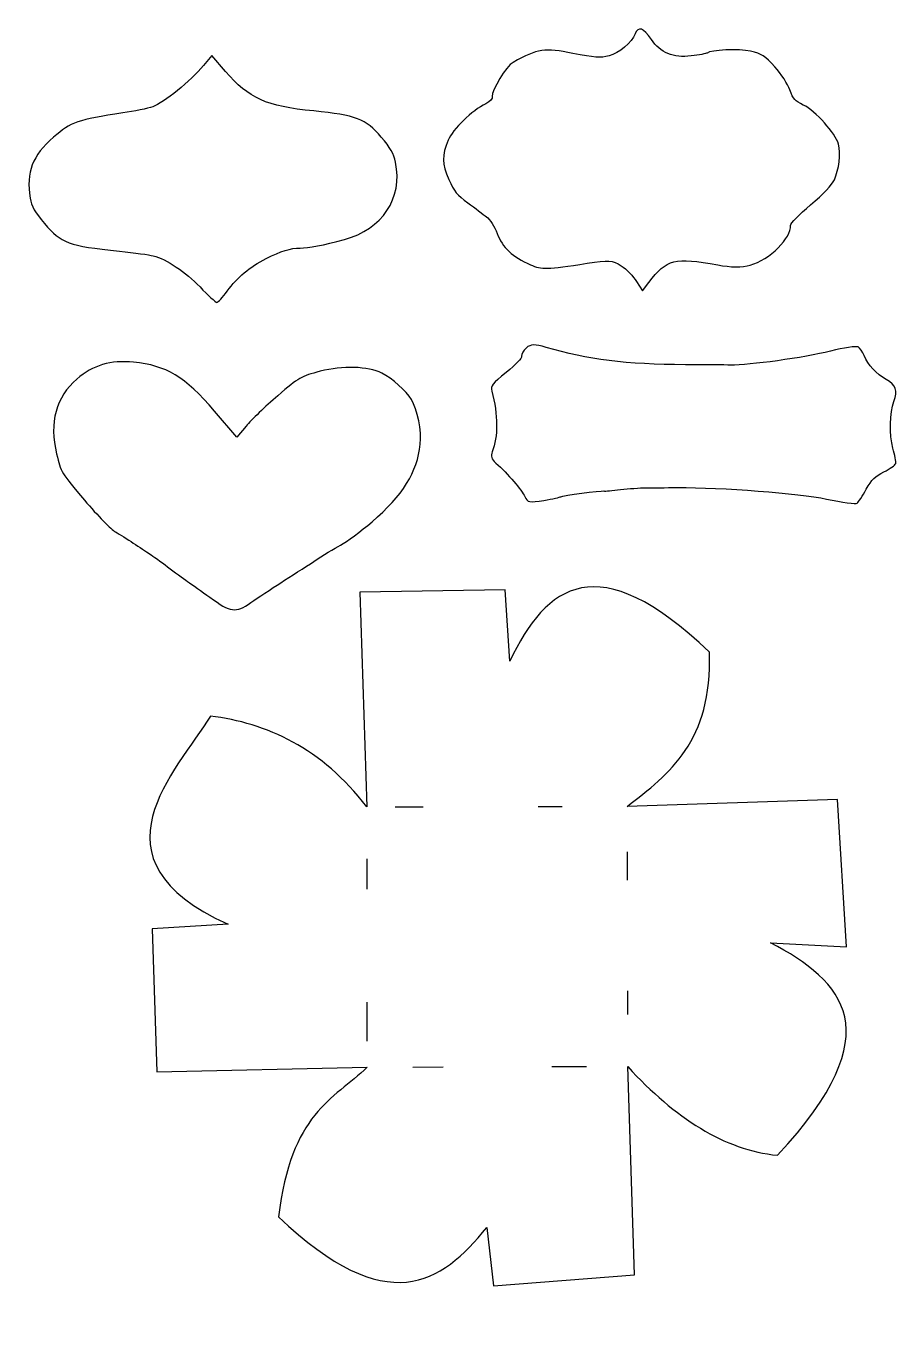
# Model space of a CAD drawing. Header units: centimetres. Extents: x -8.8 to -0.2, y -0.8 to 11.9.
import ezdxf

# ---------------------------------------------------------------- set-up
doc = ezdxf.new("R2010")
doc.units = ezdxf.units.CM
doc.header["$MEASUREMENT"] = 0
doc.layers.add('Layer 1', color=7, linetype='Continuous')

msp = doc.modelspace()

# ---------------------------------------------------------------- linework, layer by layer
at = {"layer": 'Layer 1', "color": 1}
for points, knots in [([(-1.6655, 9.58283), (-1.74435, 9.56064), (-1.86113, 9.56133), (-1.98544, 9.5847), (-1.98544, 9.5847), (-2.40804, 9.66416), (-2.48898, 9.64373), (-2.66375, 9.41343), (-2.66375, 9.41343), (-2.66375, 9.41343), (-2.72674, 9.33042), (-2.72674, 9.33042), (-2.72674, 9.33042), (-2.72674, 9.33042), (-2.78411, 9.4223), (-2.78411, 9.4223), (-2.78411, 9.4223), (-2.81575, 9.47298), (-2.88424, 9.54233), (-2.93685, 9.57697), (-2.93685, 9.57697), (-3.02114, 9.63247), (-3.05998, 9.63539), (-3.27098, 9.60206), (-3.27098, 9.60206), (-3.67192, 9.53874), (-3.71557, 9.53755), (-3.83022, 9.58686), (-3.83022, 9.58686), (-4.00462, 9.66185), (-4.10575, 9.75709), (-4.15797, 9.89553), (-4.15797, 9.89553), (-4.18327, 9.96261), (-4.22923, 10.03516), (-4.26175, 10.05936), (-4.26175, 10.05936), (-4.29386, 10.08324), (-4.37663, 10.14467), (-4.44569, 10.19587), (-4.44569, 10.19587), (-4.55393, 10.27611), (-4.57981, 10.30811), (-4.63327, 10.42779), (-4.63327, 10.42779), (-4.70081, 10.57896), (-4.70246, 10.66345), (-4.64086, 10.81528), (-4.64086, 10.81528), (-4.59834, 10.92007), (-4.40295, 11.10887), (-4.27005, 11.1736), (-4.27005, 11.1736), (-4.22228, 11.19686), (-4.20161, 11.22009), (-4.20603, 11.24554), (-4.20603, 11.24554), (-4.21557, 11.30048), (-4.06596, 11.5461), (-4.00145, 11.58141), (-4.00145, 11.58141), (-3.75476, 11.71643), (-3.6919, 11.72579), (-3.41098, 11.66939), (-3.41098, 11.66939), (-3.20039, 11.62711), (-3.14282, 11.6232), (-3.05532, 11.64526), (-3.05532, 11.64526), (-2.96206, 11.66877), (-2.82931, 11.78108), (-2.79954, 11.86166), (-2.79954, 11.86166), (-2.77037, 11.94063), (-2.71618, 11.92185), (-2.63868, 11.80593), (-2.63868, 11.80593), (-2.55241, 11.67689), (-2.42139, 11.62258), (-2.24799, 11.64399), (-2.24799, 11.64399), (-2.16858, 11.6538), (-2.09791, 11.66687), (-2.09095, 11.67305), (-2.09095, 11.67305), (-2.05557, 11.70443), (-1.77617, 11.71603), (-1.66266, 11.69085), (-1.66266, 11.69085), (-1.55172, 11.66623), (-1.51709, 11.64406), (-1.42196, 11.53679), (-1.42196, 11.53679), (-1.36084, 11.46788), (-1.29425, 11.36533), (-1.27398, 11.3089), (-1.27398, 11.3089), (-1.24089, 11.21681), (-1.22745, 11.20165), (-1.14252, 11.16068), (-1.14252, 11.16068), (-1.02379, 11.10339), (-0.82339, 10.88046), (-0.79712, 10.77644), (-0.79712, 10.77644), (-0.77309, 10.68127), (-0.7906, 10.52565), (-0.83685, 10.42342), (-0.83685, 10.42342), (-0.8588, 10.37489), (-0.94364, 10.28574), (-1.07193, 10.1764), (-1.07193, 10.1764), (-1.18232, 10.08231), (-1.27116, 9.99183), (-1.26934, 9.97534), (-1.26934, 9.97534), (-1.25587, 9.85335), (-1.47471, 9.63652), (-1.6655, 9.58283)], [0, 0, 0, 0, 0.03225806, 0.03225806, 0.03225806, 0.03225806, 0.06451613, 0.06451613, 0.06451613, 0.06451613, 0.09677419, 0.09677419, 0.09677419, 0.09677419, 0.12903226, 0.12903226, 0.12903226, 0.12903226, 0.16129032, 0.16129032, 0.16129032, 0.16129032, 0.19354839, 0.19354839, 0.19354839, 0.19354839, 0.22580645, 0.22580645, 0.22580645, 0.22580645, 0.25806452, 0.25806452, 0.25806452, 0.25806452, 0.29032258, 0.29032258, 0.29032258, 0.29032258, 0.32258065, 0.32258065, 0.32258065, 0.32258065, 0.35483871, 0.35483871, 0.35483871, 0.35483871, 0.38709677, 0.38709677, 0.38709677, 0.38709677, 0.41935484, 0.41935484, 0.41935484, 0.41935484, 0.4516129, 0.4516129, 0.4516129, 0.4516129, 0.48387097, 0.48387097, 0.48387097, 0.48387097, 0.51612903, 0.51612903, 0.51612903, 0.51612903, 0.5483871, 0.5483871, 0.5483871, 0.5483871, 0.58064516, 0.58064516, 0.58064516, 0.58064516, 0.61290323, 0.61290323, 0.61290323, 0.61290323, 0.64516129, 0.64516129, 0.64516129, 0.64516129, 0.67741935, 0.67741935, 0.67741935, 0.67741935, 0.70967742, 0.70967742, 0.70967742, 0.70967742, 0.74193548, 0.74193548, 0.74193548, 0.74193548, 0.77419355, 0.77419355, 0.77419355, 0.77419355, 0.80645161, 0.80645161, 0.80645161, 0.80645161, 0.83870968, 0.83870968, 0.83870968, 0.83870968, 0.87096774, 0.87096774, 0.87096774, 0.87096774, 0.90322581, 0.90322581, 0.90322581, 0.90322581, 0.93548387, 0.93548387, 0.93548387, 0.93548387, 1, 1, 1, 1]), ([(-8.75712, 10.24421), (-8.79894, 10.49768), (-8.73534, 10.66336), (-8.52713, 10.84325), (-8.52713, 10.84325), (-8.35267, 10.994), (-8.28963, 11.01605), (-7.84286, 11.08256), (-7.84286, 11.08256), (-7.73223, 11.09903), (-7.60011, 11.12671), (-7.54927, 11.14406), (-7.54927, 11.14406), (-7.44562, 11.17945), (-7.17353, 11.40087), (-7.04989, 11.55043), (-7.04989, 11.55043), (-7.04989, 11.55043), (-6.96866, 11.64869), (-6.96866, 11.64869), (-6.96866, 11.64869), (-6.96866, 11.64869), (-6.8335, 11.49234), (-6.8335, 11.49234), (-6.8335, 11.49234), (-6.60194, 11.22444), (-6.43286, 11.14858), (-5.96456, 11.10242), (-5.96456, 11.10242), (-5.55149, 11.06171), (-5.45282, 11.02356), (-5.29917, 10.8451), (-5.29917, 10.8451), (-5.21065, 10.74229), (-5.17478, 10.67902), (-5.15807, 10.5962), (-5.15807, 10.5962), (-5.08643, 10.24111), (-5.28742, 9.93771), (-5.66175, 9.83591), (-5.66175, 9.83591), (-5.86981, 9.77933), (-6.01625, 9.75089), (-6.09719, 9.75134), (-6.09719, 9.75134), (-6.19282, 9.75187), (-6.28869, 9.72248), (-6.43149, 9.64885), (-6.43149, 9.64885), (-6.59996, 9.56199), (-6.7117, 9.46813), (-6.81622, 9.32571), (-6.81622, 9.32571), (-6.86104, 9.26464), (-6.90739, 9.2154), (-6.91923, 9.21628), (-6.91923, 9.21628), (-6.93107, 9.21717), (-7.00521, 9.28563), (-7.08399, 9.36843), (-7.08399, 9.36843), (-7.22284, 9.51437), (-7.41575, 9.64278), (-7.5458, 9.67584), (-7.5458, 9.67584), (-7.58067, 9.6847), (-7.72943, 9.70477), (-7.87636, 9.72042), (-7.87636, 9.72042), (-8.38456, 9.77456), (-8.44746, 9.79772), (-8.6149, 9.9924), (-8.6149, 9.9924), (-8.71159, 10.10482), (-8.74341, 10.16116), (-8.75712, 10.24421)], [0, 0, 0, 0, 0.05, 0.05, 0.05, 0.05, 0.1, 0.1, 0.1, 0.1, 0.15, 0.15, 0.15, 0.15, 0.2, 0.2, 0.2, 0.2, 0.25, 0.25, 0.25, 0.25, 0.3, 0.3, 0.3, 0.3, 0.35, 0.35, 0.35, 0.35, 0.4, 0.4, 0.4, 0.4, 0.45, 0.45, 0.45, 0.45, 0.5, 0.5, 0.5, 0.5, 0.55, 0.55, 0.55, 0.55, 0.6, 0.6, 0.6, 0.6, 0.65, 0.65, 0.65, 0.65, 0.7, 0.7, 0.7, 0.7, 0.75, 0.75, 0.75, 0.75, 0.8, 0.8, 0.8, 0.8, 0.85, 0.85, 0.85, 0.85, 0.9, 0.9, 0.9, 0.9, 1, 1, 1, 1]), ([(-0.91459, 7.27812), (-1.18582, 7.33521), (-1.94601, 7.39388), (-2.3796, 7.39119), (-2.3796, 7.39119), (-2.49428, 7.39047), (-2.63556, 7.38956), (-2.69355, 7.38915), (-2.69355, 7.38915), (-2.75154, 7.38874), (-2.86371, 7.38064), (-2.94281, 7.37114), (-2.94281, 7.37114), (-3.02192, 7.36164), (-3.09616, 7.35563), (-3.10779, 7.35778), (-3.10779, 7.35778), (-3.13642, 7.36308), (-3.5183, 7.31168), (-3.53046, 7.30089), (-3.53046, 7.30089), (-3.53578, 7.29618), (-3.61099, 7.2802), (-3.6976, 7.2654), (-3.6976, 7.2654), (-3.83991, 7.24106), (-3.85788, 7.24469), (-3.88441, 7.30307), (-3.88441, 7.30307), (-3.913, 7.36599), (-4.05302, 7.52722), (-4.17097, 7.63302), (-4.17097, 7.63302), (-4.21514, 7.67264), (-4.22373, 7.70021), (-4.20592, 7.74523), (-4.20592, 7.74523), (-4.1481, 7.89139), (-4.14948, 8.10807), (-4.20973, 8.34242), (-4.20973, 8.34242), (-4.22307, 8.39434), (-4.2082, 8.41372), (-4.06814, 8.52695), (-4.06814, 8.52695), (-3.96936, 8.60681), (-3.9138, 8.66587), (-3.91748, 8.68709), (-3.91748, 8.68709), (-3.92069, 8.70558), (-3.89933, 8.74195), (-3.87002, 8.76791), (-3.87002, 8.76791), (-3.82786, 8.80525), (-3.78708, 8.80629), (-3.67495, 8.77293), (-3.67495, 8.77293), (-3.26699, 8.65152), (-2.88981, 8.60459), (-2.30202, 8.60211), (-2.30202, 8.60211), (-2.11674, 8.60132), (-1.91634, 8.59965), (-1.85667, 8.59839), (-1.85667, 8.59839), (-1.68205, 8.59472), (-1.13206, 8.67158), (-0.87448, 8.73566), (-0.87448, 8.73566), (-0.74374, 8.76818), (-0.62152, 8.78688), (-0.60289, 8.77721), (-0.60289, 8.77721), (-0.58426, 8.76754), (-0.55748, 8.72918), (-0.54338, 8.69196), (-0.54338, 8.69196), (-0.50867, 8.60034), (-0.42554, 8.51033), (-0.32524, 8.45576), (-0.32524, 8.45576), (-0.2298, 8.40382), (-0.20901, 8.34441), (-0.24999, 8.24067), (-0.24999, 8.24067), (-0.2932, 8.13129), (-0.29799, 7.90957), (-0.25995, 7.78022), (-0.25995, 7.78022), (-0.24007, 7.71266), (-0.22768, 7.6445), (-0.23241, 7.62876), (-0.23241, 7.62876), (-0.23713, 7.61302), (-0.28932, 7.57594), (-0.34838, 7.54638), (-0.34838, 7.54638), (-0.43784, 7.50159), (-0.46698, 7.47289), (-0.52296, 7.37441), (-0.52296, 7.37441), (-0.55992, 7.30939), (-0.59975, 7.24778), (-0.61148, 7.2375), (-0.61148, 7.2375), (-0.6232, 7.22721), (-0.7596, 7.24549), (-0.91459, 7.27812)], [0, 0, 0, 0, 0.03571429, 0.03571429, 0.03571429, 0.03571429, 0.07142857, 0.07142857, 0.07142857, 0.07142857, 0.10714286, 0.10714286, 0.10714286, 0.10714286, 0.14285714, 0.14285714, 0.14285714, 0.14285714, 0.17857143, 0.17857143, 0.17857143, 0.17857143, 0.21428571, 0.21428571, 0.21428571, 0.21428571, 0.25, 0.25, 0.25, 0.25, 0.28571429, 0.28571429, 0.28571429, 0.28571429, 0.32142857, 0.32142857, 0.32142857, 0.32142857, 0.35714286, 0.35714286, 0.35714286, 0.35714286, 0.39285714, 0.39285714, 0.39285714, 0.39285714, 0.42857143, 0.42857143, 0.42857143, 0.42857143, 0.46428571, 0.46428571, 0.46428571, 0.46428571, 0.5, 0.5, 0.5, 0.5, 0.53571429, 0.53571429, 0.53571429, 0.53571429, 0.57142857, 0.57142857, 0.57142857, 0.57142857, 0.60714286, 0.60714286, 0.60714286, 0.60714286, 0.64285714, 0.64285714, 0.64285714, 0.64285714, 0.67857143, 0.67857143, 0.67857143, 0.67857143, 0.71428571, 0.71428571, 0.71428571, 0.71428571, 0.75, 0.75, 0.75, 0.75, 0.78571429, 0.78571429, 0.78571429, 0.78571429, 0.82142857, 0.82142857, 0.82142857, 0.82142857, 0.85714286, 0.85714286, 0.85714286, 0.85714286, 0.89285714, 0.89285714, 0.89285714, 0.89285714, 0.92857143, 0.92857143, 0.92857143, 0.92857143, 1, 1, 1, 1]), ([(-5.00223, 8.25996), (-4.94204, 8.15839), (-4.90043, 7.94966), (-4.91441, 7.81933), (-4.91441, 7.81933), (-4.94397, 7.5437), (-5.08746, 7.31298), (-5.38979, 7.05495), (-5.38979, 7.05495), (-5.50092, 6.9601), (-5.64008, 6.8564), (-5.69903, 6.82451), (-5.69903, 6.82451), (-5.75799, 6.79262), (-5.87663, 6.72057), (-5.96269, 6.6644), (-5.96269, 6.6644), (-6.04875, 6.60823), (-6.19513, 6.51365), (-6.28798, 6.45422), (-6.28798, 6.45422), (-6.38083, 6.39479), (-6.51413, 6.30651), (-6.5842, 6.25804), (-6.5842, 6.25804), (-6.7351, 6.15365), (-6.77926, 6.15941), (-6.9876, 6.31073), (-6.9876, 6.31073), (-7.06466, 6.36669), (-7.16318, 6.43693), (-7.20653, 6.46681), (-7.20653, 6.46681), (-7.24989, 6.49669), (-7.33861, 6.56171), (-7.40369, 6.61129), (-7.40369, 6.61129), (-7.46876, 6.66087), (-7.54829, 6.71809), (-7.58041, 6.73845), (-7.58041, 6.73845), (-7.61252, 6.7588), (-7.68488, 6.80649), (-7.74119, 6.84441), (-7.74119, 6.84441), (-7.7975, 6.88234), (-7.8765, 6.93163), (-7.91674, 6.95395), (-7.91674, 6.95395), (-7.95774, 6.97669), (-8.09177, 7.1145), (-8.22166, 7.26749), (-8.22166, 7.26749), (-8.44822, 7.53434), (-8.45439, 7.54455), (-8.49676, 7.72264), (-8.49676, 7.72264), (-8.57051, 8.03259), (-8.50241, 8.28385), (-8.29666, 8.461), (-8.29666, 8.461), (-8.13755, 8.598), (-7.96569, 8.64887), (-7.73785, 8.62642), (-7.73785, 8.62642), (-7.41434, 8.59454), (-7.23413, 8.48579), (-6.94139, 8.14579), (-6.94139, 8.14579), (-6.94139, 8.14579), (-6.72028, 7.88899), (-6.72028, 7.88899), (-6.72028, 7.88899), (-6.72028, 7.88899), (-6.63019, 7.99724), (-6.63019, 7.99724), (-6.63019, 7.99724), (-6.58064, 8.05678), (-6.44062, 8.19114), (-6.31904, 8.29582), (-6.31904, 8.29582), (-6.10816, 8.47739), (-6.08891, 8.4885), (-5.90095, 8.53712), (-5.90095, 8.53712), (-5.6798, 8.59433), (-5.42945, 8.58682), (-5.2938, 8.5189), (-5.2938, 8.5189), (-5.19021, 8.46704), (-5.05246, 8.3447), (-5.00223, 8.25996)], [0, 0, 0, 0, 0.04166667, 0.04166667, 0.04166667, 0.04166667, 0.08333333, 0.08333333, 0.08333333, 0.08333333, 0.125, 0.125, 0.125, 0.125, 0.16666667, 0.16666667, 0.16666667, 0.16666667, 0.20833333, 0.20833333, 0.20833333, 0.20833333, 0.25, 0.25, 0.25, 0.25, 0.29166667, 0.29166667, 0.29166667, 0.29166667, 0.33333333, 0.33333333, 0.33333333, 0.33333333, 0.375, 0.375, 0.375, 0.375, 0.41666667, 0.41666667, 0.41666667, 0.41666667, 0.45833333, 0.45833333, 0.45833333, 0.45833333, 0.5, 0.5, 0.5, 0.5, 0.54166667, 0.54166667, 0.54166667, 0.54166667, 0.58333333, 0.58333333, 0.58333333, 0.58333333, 0.625, 0.625, 0.625, 0.625, 0.66666667, 0.66666667, 0.66666667, 0.66666667, 0.70833333, 0.70833333, 0.70833333, 0.70833333, 0.75, 0.75, 0.75, 0.75, 0.79166667, 0.79166667, 0.79166667, 0.79166667, 0.83333333, 0.83333333, 0.83333333, 0.83333333, 0.875, 0.875, 0.875, 0.875, 0.91666667, 0.91666667, 0.91666667, 0.91666667, 1, 1, 1, 1])]:
    msp.add_open_spline(points, degree=3, knots=knots, dxfattribs=at)
at = {"layer": 'Layer 1', "color": 1, "lineweight": 25}
msp.add_open_spline([(-5.44152, 4.24547), (-5.44152, 4.24547), (-5.50957, 6.36102), (-5.50957, 6.36102), (-5.50957, 6.36102), (-5.50957, 6.36102), (-4.07779, 6.38506), (-4.07779, 6.38506), (-4.07779, 6.38506), (-4.07779, 6.38506), (-4.03374, 5.67991), (-4.03374, 5.67991), (-4.03374, 5.67991), (-3.67423, 6.43387), (-3.1653, 6.82198), (-2.06782, 5.76906), (-2.06782, 5.76906), (-2.0371, 4.89041), (-2.46037, 4.57175), (-2.87707, 4.25025), (-2.87707, 4.25025), (-2.87707, 4.25025), (-0.80426, 4.31822), (-0.80426, 4.31822), (-0.80426, 4.31822), (-0.80426, 4.31822), (-0.71607, 2.86519), (-0.71607, 2.86519), (-0.71607, 2.86519), (-0.71607, 2.86519), (-1.46412, 2.90654), (-1.46412, 2.90654), (-1.46412, 2.90654), (-0.74945, 2.52458), (-0.25769, 2.0408), (-1.3961, 0.81236), (-1.3961, 0.81236), (-1.92274, 0.86605), (-2.40179, 1.17614), (-2.87229, 1.6858), (-2.87229, 1.6858), (-2.87229, 1.6858), (-2.80436, -0.36564), (-2.80436, -0.36564), (-2.80436, -0.36564), (-2.80436, -0.36564), (-4.19324, -0.47508), (-4.19324, -0.47508), (-4.19324, -0.47508), (-4.19324, -0.47508), (-4.25842, 0.1018), (-4.25842, 0.1018), (-4.25842, 0.1018), (-4.70892, -0.4548), (-5.23824, -0.81182), (-6.31018, 0.20483), (-6.31018, 0.20483), (-6.1892, 1.23036), (-5.77501, 1.35704), (-5.43674, 1.68102), (-5.43674, 1.68102), (-5.43674, 1.68102), (-7.50959, 1.63442), (-7.50959, 1.63442), (-7.50959, 1.63442), (-7.50959, 1.63442), (-7.55496, 3.04479), (-7.55496, 3.04479), (-7.55496, 3.04479), (-7.55496, 3.04479), (-6.80707, 3.08892), (-6.80707, 3.08892), (-6.80707, 3.08892), (-8.22836, 3.72616), (-7.31396, 4.59752), (-6.98186, 5.14016), (-6.98186, 5.14016), (-6.43122, 5.07185), (-5.88018, 4.82215), (-5.44152, 4.24547)], degree=3, knots=[0, 0, 0, 0, 0.04761905, 0.04761905, 0.04761905, 0.04761905, 0.0952381, 0.0952381, 0.0952381, 0.0952381, 0.14285714, 0.14285714, 0.14285714, 0.14285714, 0.19047619, 0.19047619, 0.19047619, 0.19047619, 0.23809524, 0.23809524, 0.23809524, 0.23809524, 0.28571429, 0.28571429, 0.28571429, 0.28571429, 0.33333333, 0.33333333, 0.33333333, 0.33333333, 0.38095238, 0.38095238, 0.38095238, 0.38095238, 0.42857143, 0.42857143, 0.42857143, 0.42857143, 0.47619048, 0.47619048, 0.47619048, 0.47619048, 0.52380952, 0.52380952, 0.52380952, 0.52380952, 0.57142857, 0.57142857, 0.57142857, 0.57142857, 0.61904762, 0.61904762, 0.61904762, 0.61904762, 0.66666667, 0.66666667, 0.66666667, 0.66666667, 0.71428571, 0.71428571, 0.71428571, 0.71428571, 0.76190476, 0.76190476, 0.76190476, 0.76190476, 0.80952381, 0.80952381, 0.80952381, 0.80952381, 0.85714286, 0.85714286, 0.85714286, 0.85714286, 0.9047619, 0.9047619, 0.9047619, 0.9047619, 1, 1, 1, 1], dxfattribs=at)
at = {"layer": 'Layer 1', "lineweight": 25}
for points in [[(-5.1637, 4.24599), (-5.1637, 4.24599), (-4.88589, 4.2465), (-4.88589, 4.2465)], [(-3.75326, 4.24861), (-3.75326, 4.24861), (-3.51818, 4.24905), (-3.51818, 4.24905)], [(-5.44056, 3.73258), (-5.44056, 3.73258), (-5.44, 3.4334), (-5.44, 3.4334)], [(-2.87623, 3.80147), (-2.87623, 3.80147), (-2.87572, 3.52365), (-2.87572, 3.52365)], [(-2.87369, 2.43376), (-2.87369, 2.43376), (-2.87325, 2.19869), (-2.87325, 2.19869)], [(-5.43722, 1.93747), (-5.43722, 1.93747), (-5.43793, 2.32213), (-5.43793, 2.32213)], [(-4.98796, 1.68186), (-4.98796, 1.68186), (-4.68878, 1.68242), (-4.68878, 1.68242)], [(-3.27833, 1.68504), (-3.27833, 1.68504), (-3.62026, 1.6844), (-3.62026, 1.6844)]]:
    msp.add_open_spline(points, degree=3, dxfattribs=at)

doc.saveas('drawing.dxf')
